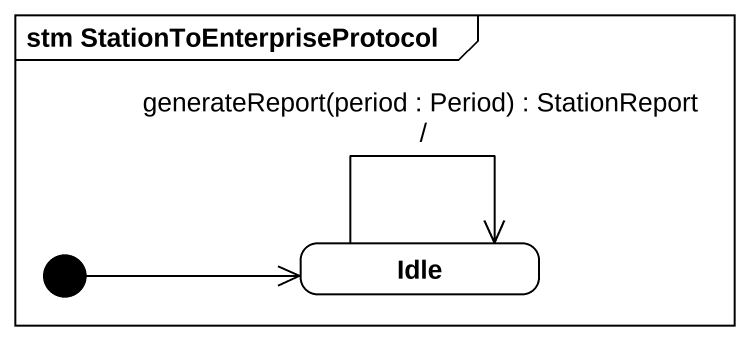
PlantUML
@startuml
mainframe stm StationToEnterpriseProtocol
hide empty description
state Idle
[*] -right-> Idle
Idle --> Idle : generateReport(period : Period) : StationReport /
@enduml
